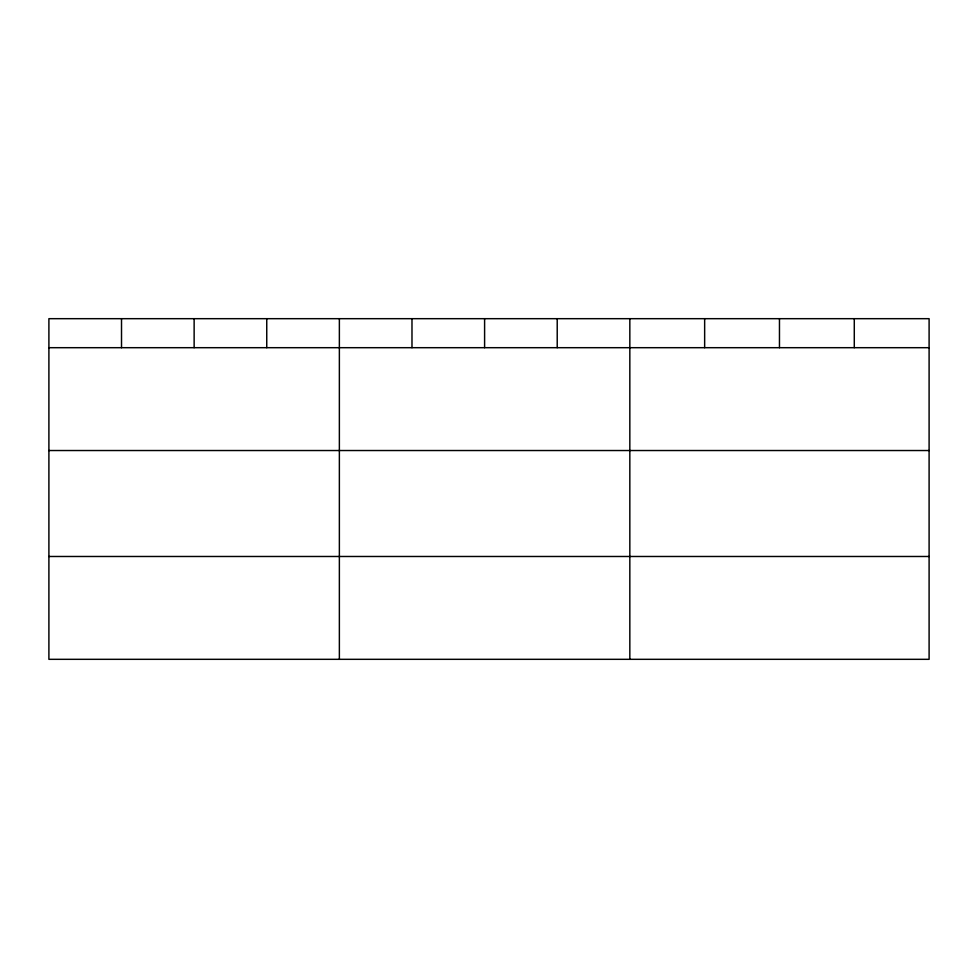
<?xml version="1.0" encoding="UTF-8"?>
<svg xmlns="http://www.w3.org/2000/svg" width="978" height="978" viewBox="0 0 978 978"><rect width="100%" height="100%" fill="white"/><g stroke="black" fill="none" stroke-linecap="round" stroke-linejoin="round"><path stroke-width="1.47" d="M929.1 347.691L929.1 659.319L48.9 659.319L48.9 318.681L929.1 318.681L929.1 347.691L48.9 347.691M48.9 450.528L929.1 450.528M48.9 556.482L929.1 556.482M854.283 318.681L854.283 347.691M779.466 318.681L779.466 347.691M704.649 318.681L704.649 347.691M629.832 318.681L629.832 659.319M557.216 318.681L557.216 347.691M484.599 318.681L484.599 347.691M411.982 318.681L411.982 347.691M339.366 318.681L339.366 659.319M266.749 318.681L266.749 347.691M194.133 318.681L194.133 347.691M121.516 318.681L121.516 347.691"/></g></svg>
